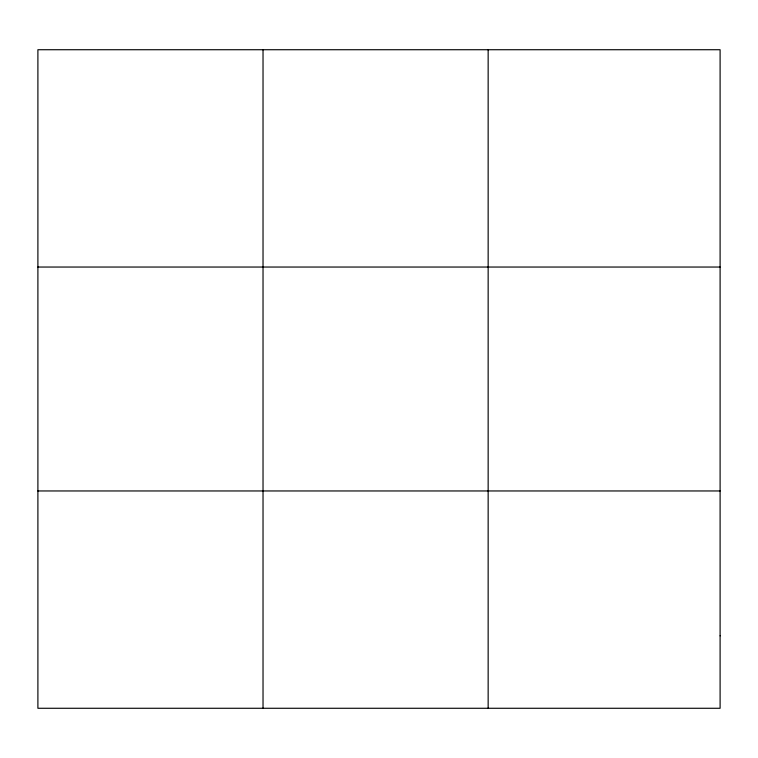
<?xml version="1.0" encoding="UTF-8"?>
<svg xmlns="http://www.w3.org/2000/svg" width="758" height="758" viewBox="0 0 758 758"><rect width="100%" height="100%" fill="white"/><g stroke="black" fill="none" stroke-linecap="round" stroke-linejoin="round"><path stroke-width="1.14" d="M263.026 708.275L263.026 49.725M488.152 708.275L488.152 49.725M37.9 267.043L720.1 267.043M37.9 490.957L720.1 490.957M720.1 635.829L720.1 708.275L37.9 708.275L37.9 49.725L720.1 49.725L720.1 635.829"/></g></svg>
